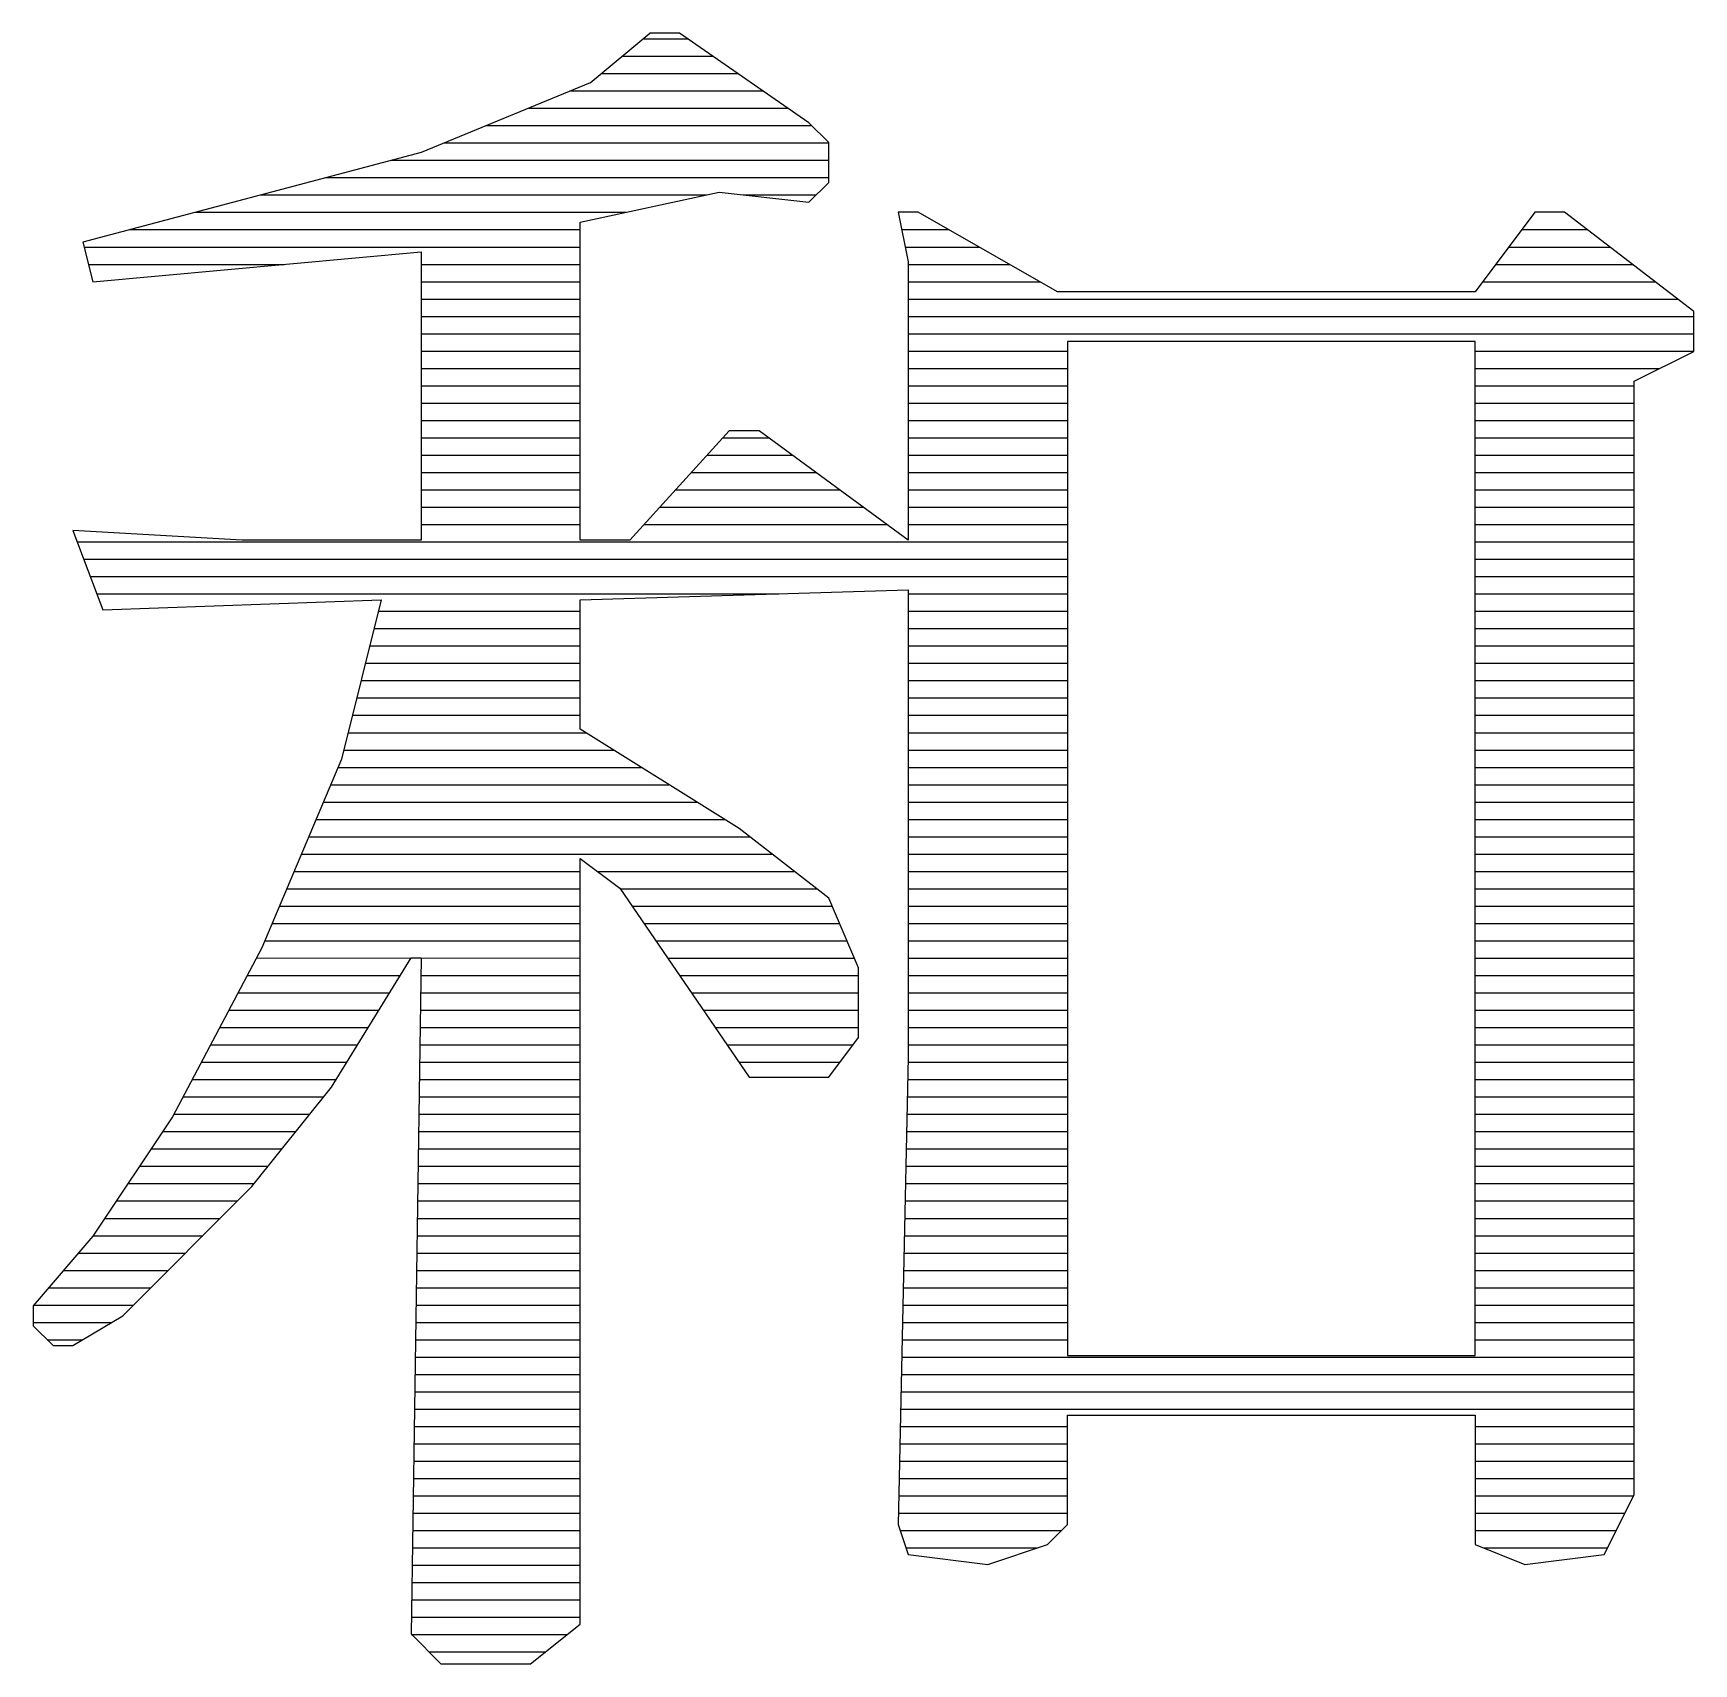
# Model space of a CAD drawing. Header units: millimetres. Extents: x 126000 to 189000, y 0 to 44550.
# Drawn here: x 185684 to 186581, y 6792 to 7673 of the extents above; entities that cross this region are included whole.
import ezdxf

# ---------------------------------------------------------------- set-up
doc = ezdxf.new("R2010")
doc.units = ezdxf.units.MM
doc.header["$LTSCALE"] = 100
doc.layers.add('TEXT', color=3, linetype='Continuous')
doc.layers.add('새로운 블럭$0$FOR', color=4, linetype='Continuous')

# ---------------------------------------------------------------- blocks, each defined once
blk = doc.blocks.new('A$C0DB842BB')
at = {"layer": '새로운 블럭$0$FOR', "color": 7}
for p, q in [((59984.43, 7646.22), (60016.68, 7673.09)), ((60032.8, 7673.09), (60016.68, 7673.09)), ((60102.66, 7624.72), (60032.8, 7673.09)), ((60013, 7670.03), (60037.22, 7670.03)), ((60001.75, 7660.65), (60050.76, 7660.65)), ((59984.43, 7646.22), (59893.08, 7608.6)), ((59990.5, 7651.28), (60064.3, 7651.28)), ((59973.95, 7641.9), (60077.84, 7641.9)), ((59951.19, 7632.53), (60091.38, 7632.53)), ((59928.42, 7623.16), (60104.22, 7623.16)), ((60113.4, 7613.98), (60102.66, 7624.72)), ((59905.65, 7613.78), (60113.4, 7613.78)), ((60113.4, 7592.48), (60113.4, 7613.98)), ((59893.08, 7608.6), (59710.37, 7560.24)), ((59877.22, 7604.41), (60113.4, 7604.41)), ((59841.81, 7595.03), (60113.4, 7595.03)), ((60102.66, 7581.73), (60113.4, 7592.48)), ((59806.39, 7585.66), (60047.52, 7585.66)), ((59979.06, 7570.99), (60054.29, 7587.11)), ((60054.29, 7587.11), (60102.66, 7581.73)), ((60067.35, 7585.66), (60106.58, 7585.66)), ((59770.98, 7576.28), (60003.77, 7576.28)), ((60151.02, 7576.36), (60156.39, 7549.49)), ((60161.77, 7576.36), (60151.02, 7576.36)), ((60237, 7533.37), (60161.77, 7576.36)), ((60494.94, 7576.36), (60462.7, 7533.37)), ((60511.06, 7576.36), (60494.94, 7576.36)), ((60580.92, 7522.62), (60511.06, 7576.36)), ((59735.56, 7566.91), (59979.06, 7566.91)), ((59979.06, 7399.03), (59979.06, 7570.99)), ((60152.91, 7566.91), (60178.31, 7566.91)), ((60487.85, 7566.91), (60523.35, 7566.91)), ((59710.37, 7560.24), (59715.75, 7538.74)), ((59711.05, 7557.53), (59979.06, 7557.53)), ((60154.78, 7557.53), (60194.71, 7557.53)), ((60480.82, 7557.53), (60535.53, 7557.53)), ((59713.39, 7548.16), (59819.3, 7548.16)), ((59715.75, 7538.74), (59893.08, 7554.87)), ((59893.08, 7554.87), (59893.08, 7399.03)), ((59893.08, 7548.16), (59979.06, 7548.16)), ((60156.39, 7549.49), (60156.39, 7399.03)), ((60156.39, 7548.16), (60211.12, 7548.16)), ((60473.79, 7548.16), (60547.72, 7548.16)), ((59893.08, 7538.78), (59979.06, 7538.78)), ((60156.39, 7538.78), (60227.53, 7538.78)), ((60466.76, 7538.78), (60559.91, 7538.78)), ((59893.08, 7529.41), (59979.06, 7529.41)), ((60156.39, 7529.41), (60572.1, 7529.41)), ((60462.7, 7533.37), (60237, 7533.37)), ((60580.92, 7501.13), (60580.92, 7522.62)), ((59893.08, 7520.03), (59979.06, 7520.03)), ((60156.39, 7520.03), (60580.92, 7520.03)), ((59893.08, 7510.66), (59979.06, 7510.66)), ((60156.39, 7510.66), (60580.92, 7510.66)), ((60462.7, 7506.5), (60242.37, 7506.5)), ((60242.37, 7506.5), (60242.37, 7232.44)), ((60462.7, 7232.44), (60462.7, 7506.5)), ((59893.08, 7501.29), (59979.06, 7501.29)), ((60156.39, 7501.29), (60242.37, 7501.29)), ((60462.7, 7501.29), (60580.92, 7501.29)), ((60548.68, 7485.01), (60580.92, 7501.13)), ((59893.08, 7491.91), (59979.06, 7491.91)), ((60156.39, 7491.91), (60242.37, 7491.91)), ((60462.7, 7491.91), (60562.48, 7491.91)), ((60548.68, 7447.39), (60548.68, 7485.01)), ((59893.08, 7482.54), (59979.06, 7482.54)), ((60156.39, 7482.54), (60242.37, 7482.54)), ((60462.7, 7482.54), (60548.68, 7482.54)), ((59893.08, 7473.16), (59979.06, 7473.16)), ((60156.39, 7473.16), (60242.37, 7473.16)), ((60462.7, 7473.16), (60548.68, 7473.16)), ((59893.08, 7463.79), (59979.06, 7463.79)), ((60059.67, 7458.14), (60005.93, 7399.03)), ((60075.79, 7458.14), (60059.67, 7458.14)), ((60156.39, 7399.03), (60075.79, 7458.14)), ((60156.39, 7463.79), (60242.37, 7463.79)), ((60462.7, 7463.79), (60548.68, 7463.79)), ((59893.08, 7454.41), (59979.06, 7454.41)), ((60056.28, 7454.41), (60080.87, 7454.41)), ((60156.39, 7454.41), (60242.37, 7454.41)), ((60462.7, 7454.41), (60548.68, 7454.41)), ((59893.08, 7445.04), (59979.06, 7445.04)), ((60047.76, 7445.04), (60093.65, 7445.04)), ((60156.39, 7445.04), (60242.37, 7445.04)), ((60462.7, 7445.04), (60548.68, 7445.04)), ((60548.68, 7162.58), (60548.68, 7447.39)), ((59893.08, 7435.66), (59979.06, 7435.66)), ((60039.23, 7435.66), (60106.43, 7435.66)), ((60156.39, 7435.66), (60242.37, 7435.66)), ((60462.7, 7435.66), (60548.68, 7435.66)), ((59893.08, 7426.29), (59979.06, 7426.29)), ((60030.71, 7426.29), (60119.22, 7426.29)), ((60156.39, 7426.29), (60242.37, 7426.29)), ((60462.7, 7426.29), (60548.68, 7426.29)), ((59893.08, 7416.91), (59979.06, 7416.91)), ((60022.19, 7416.91), (60132, 7416.91)), ((60156.39, 7416.91), (60242.37, 7416.91)), ((60462.7, 7416.91), (60548.68, 7416.91)), ((59705, 7404.4), (59721.12, 7361.41)), ((59796.35, 7399.03), (59705, 7404.4)), ((59893.08, 7407.54), (59979.06, 7407.54)), ((60013.67, 7407.54), (60144.79, 7407.54)), ((60156.39, 7407.54), (60242.37, 7407.54)), ((60462.7, 7407.54), (60548.68, 7407.54)), ((59707.34, 7398.16), (60242.37, 7398.16)), ((59893.08, 7399.03), (59796.35, 7399.03)), ((60005.93, 7399.03), (59979.06, 7399.03)), ((60462.7, 7398.16), (60548.68, 7398.16)), ((59710.85, 7388.79), (60242.37, 7388.79)), ((60462.7, 7388.79), (60548.68, 7388.79)), ((59714.37, 7379.42), (60242.37, 7379.42)), ((60462.7, 7379.42), (60548.68, 7379.42)), ((59717.88, 7370.04), (60086.49, 7370.04)), ((59979.06, 7366.78), (60156.39, 7372.16)), ((60156.39, 7372.16), (60156.39, 7119.59)), ((60156.39, 7370.04), (60242.37, 7370.04)), ((60462.7, 7370.04), (60548.68, 7370.04)), ((59721.12, 7361.41), (59871.58, 7366.78)), ((59871.58, 7366.78), (59850.09, 7280.81)), ((59870.05, 7360.67), (59979.06, 7360.67)), ((59979.06, 7361.41), (59979.06, 7366.78)), ((59979.06, 7296.93), (59979.06, 7361.41)), ((60156.39, 7360.67), (60242.37, 7360.67)), ((60462.7, 7360.67), (60548.68, 7360.67)), ((59867.71, 7351.29), (59979.06, 7351.29)), ((60156.39, 7351.29), (60242.37, 7351.29)), ((60462.7, 7351.29), (60548.68, 7351.29)), ((59865.37, 7341.92), (59979.06, 7341.92)), ((60156.39, 7341.92), (60242.37, 7341.92)), ((60462.7, 7341.92), (60548.68, 7341.92)), ((59863.02, 7332.54), (59979.06, 7332.54)), ((60156.39, 7332.54), (60242.37, 7332.54)), ((60462.7, 7332.54), (60548.68, 7332.54)), ((59860.68, 7323.17), (59979.06, 7323.17)), ((60156.39, 7323.17), (60242.37, 7323.17)), ((60462.7, 7323.17), (60548.68, 7323.17)), ((59858.34, 7313.79), (59979.06, 7313.79)), ((60156.39, 7313.79), (60242.37, 7313.79)), ((60462.7, 7313.79), (60548.68, 7313.79)), ((59855.99, 7304.42), (59979.06, 7304.42)), ((60065.04, 7243.19), (59979.06, 7296.93)), ((60156.39, 7304.42), (60242.37, 7304.42)), ((60462.7, 7304.42), (60548.68, 7304.42)), ((59853.65, 7295.04), (59982.07, 7295.04)), ((60156.39, 7295.04), (60242.37, 7295.04)), ((60462.7, 7295.04), (60548.68, 7295.04)), ((59850.09, 7280.81), (59807.1, 7178.7)), ((59851.31, 7285.67), (59997.07, 7285.67)), ((60156.39, 7285.67), (60242.37, 7285.67)), ((60462.7, 7285.67), (60548.68, 7285.67)), ((59848.19, 7276.29), (60012.07, 7276.29)), ((60156.39, 7276.29), (60242.37, 7276.29)), ((60462.7, 7276.29), (60548.68, 7276.29)), ((59844.24, 7266.92), (60027.07, 7266.92)), ((60156.39, 7266.92), (60242.37, 7266.92)), ((60462.7, 7266.92), (60548.68, 7266.92)), ((59840.3, 7257.55), (60042.07, 7257.55)), ((60156.39, 7257.55), (60242.37, 7257.55)), ((60462.7, 7257.55), (60548.68, 7257.55)), ((59836.35, 7248.17), (60057.07, 7248.17)), ((60113.4, 7205.57), (60065.04, 7243.19)), ((60156.39, 7248.17), (60242.37, 7248.17)), ((60462.7, 7248.17), (60548.68, 7248.17)), ((59832.4, 7238.8), (60070.69, 7238.8)), ((60156.39, 7238.8), (60242.37, 7238.8)), ((60462.7, 7238.8), (60548.68, 7238.8)), ((59828.45, 7229.42), (60082.74, 7229.42)), ((59979.06, 7227.07), (60000.55, 7210.95)), ((59979.06, 7017.49), (59979.06, 7227.07)), ((60156.39, 7229.42), (60242.37, 7229.42)), ((60242.37, 7232.44), (60242.37, 6958.38)), ((60462.7, 6958.38), (60462.7, 7232.44)), ((60462.7, 7229.42), (60548.68, 7229.42)), ((59824.51, 7220.05), (59979.06, 7220.05)), ((59988.42, 7220.05), (60094.79, 7220.05)), ((60156.39, 7220.05), (60242.37, 7220.05)), ((60462.7, 7220.05), (60548.68, 7220.05)), ((59820.56, 7210.67), (59979.06, 7210.67)), ((60000.55, 7210.95), (60070.41, 7108.85)), ((60000.74, 7210.67), (60106.85, 7210.67)), ((60156.39, 7210.67), (60242.37, 7210.67)), ((60462.7, 7210.67), (60548.68, 7210.67)), ((59816.61, 7201.3), (59979.06, 7201.3)), ((60007.16, 7201.3), (60115.23, 7201.3)), ((60129.52, 7167.96), (60113.4, 7205.57)), ((60156.39, 7201.3), (60242.37, 7201.3)), ((60462.7, 7201.3), (60548.68, 7201.3)), ((59812.67, 7191.92), (59979.06, 7191.92)), ((60013.57, 7191.92), (60119.25, 7191.92)), ((60156.39, 7191.92), (60242.37, 7191.92)), ((60462.7, 7191.92), (60548.68, 7191.92)), ((59808.72, 7182.55), (59979.06, 7182.55)), ((60019.98, 7182.55), (60123.27, 7182.55)), ((60156.39, 7182.55), (60242.37, 7182.55)), ((60462.7, 7182.55), (60548.68, 7182.55)), ((59807.1, 7178.7), (59758.74, 7087.35)), ((59804.17, 7173.17), (59887.71, 7173.33)), ((59844.72, 7103.47), (59887.71, 7173.33)), ((59893.08, 7173.33), (59887.71, 6807.92)), ((59887.71, 7173.33), (59893.08, 7173.33)), ((59893.08, 7173.33), (59979.06, 7173.17)), ((60026.4, 7173.17), (60127.29, 7173.17)), ((60156.39, 7173.17), (60242.37, 7173.17)), ((60462.7, 7173.17), (60548.68, 7173.17)), ((59799.21, 7163.8), (59881.84, 7163.8)), ((59892.94, 7163.8), (59979.06, 7163.8)), ((60032.81, 7163.8), (60129.52, 7163.8)), ((60129.52, 7130.34), (60129.52, 7167.96)), ((60156.39, 7163.8), (60242.37, 7163.8)), ((60462.7, 7163.8), (60548.68, 7163.8)), ((60548.68, 6883.15), (60548.68, 7162.58)), ((59794.25, 7154.42), (59876.07, 7154.42)), ((59892.8, 7154.42), (59979.06, 7154.42)), ((60039.23, 7154.42), (60129.52, 7154.42)), ((60156.39, 7154.42), (60242.37, 7154.42)), ((60462.7, 7154.42), (60548.68, 7154.42)), ((59789.28, 7145.05), (59870.3, 7145.05)), ((59892.66, 7145.05), (59979.06, 7145.05)), ((60045.64, 7145.05), (60129.52, 7145.05)), ((60156.39, 7145.05), (60242.37, 7145.05)), ((60462.7, 7145.05), (60548.68, 7145.05)), ((59784.32, 7135.68), (59864.53, 7135.68)), ((59892.53, 7135.68), (59979.06, 7135.68)), ((60052.06, 7135.68), (60129.52, 7135.68)), ((60156.39, 7135.68), (60242.37, 7135.68)), ((60462.7, 7135.68), (60548.68, 7135.68)), ((59779.36, 7126.3), (59858.76, 7126.3)), ((59892.39, 7126.3), (59979.06, 7126.3)), ((60058.47, 7126.3), (60126.49, 7126.3)), ((60113.4, 7108.85), (60129.52, 7130.34)), ((60156.39, 7126.3), (60242.37, 7126.3)), ((60462.7, 7126.3), (60548.68, 7126.3)), ((59774.39, 7116.93), (59853, 7116.93)), ((59892.25, 7116.93), (59979.06, 7116.93)), ((60064.88, 7116.93), (60119.46, 7116.93)), ((60156.39, 7119.59), (60151.02, 6867.03)), ((60156.34, 7116.93), (60242.37, 7116.93)), ((60462.7, 7116.93), (60548.68, 7116.93)), ((59769.43, 7107.55), (59847.23, 7107.55)), ((59892.11, 7107.55), (59979.06, 7107.55)), ((60070.41, 7108.85), (60113.4, 7108.85)), ((60156.14, 7107.55), (60242.37, 7107.55)), ((60462.7, 7107.55), (60548.68, 7107.55)), ((59801.73, 7049.73), (59844.72, 7103.47)), ((59764.47, 7098.18), (59840.48, 7098.18)), ((59891.97, 7098.18), (59979.06, 7098.18)), ((60155.94, 7098.18), (60242.37, 7098.18)), ((60462.7, 7098.18), (60548.68, 7098.18)), ((59758.74, 7087.35), (59715.75, 7022.87)), ((59759.5, 7088.8), (59832.98, 7088.8)), ((59891.84, 7088.8), (59979.06, 7088.8)), ((60155.74, 7088.8), (60242.37, 7088.8)), ((60462.7, 7088.8), (60548.68, 7088.8)), ((59753.45, 7079.43), (59825.48, 7079.43)), ((59891.7, 7079.43), (59979.06, 7079.43)), ((60155.54, 7079.43), (60242.37, 7079.43)), ((60462.7, 7079.43), (60548.68, 7079.43)), ((59747.2, 7070.05), (59817.98, 7070.05)), ((59891.56, 7070.05), (59979.06, 7070.05)), ((60155.34, 7070.05), (60242.37, 7070.05)), ((60462.7, 7070.05), (60548.68, 7070.05)), ((59740.95, 7060.68), (59810.48, 7060.68)), ((59891.42, 7060.68), (59979.06, 7060.68)), ((60155.14, 7060.68), (60242.37, 7060.68)), ((60462.7, 7060.68), (60548.68, 7060.68)), ((59731.87, 6979.88), (59801.73, 7049.73)), ((59734.7, 7051.3), (59802.98, 7051.3)), ((59891.28, 7051.3), (59979.06, 7051.3)), ((60154.94, 7051.3), (60242.37, 7051.3)), ((60462.7, 7051.3), (60548.68, 7051.3)), ((59728.45, 7041.93), (59793.92, 7041.93)), ((59891.15, 7041.93), (59979.06, 7041.93)), ((60154.74, 7041.93), (60242.37, 7041.93)), ((60462.7, 7041.93), (60548.68, 7041.93)), ((59722.21, 7032.55), (59784.55, 7032.55)), ((59891.01, 7032.55), (59979.06, 7032.55)), ((60154.54, 7032.55), (60242.37, 7032.55)), ((60462.7, 7032.55), (60548.68, 7032.55)), ((59715.75, 7022.87), (59683.5, 6985.25)), ((59715.96, 7023.18), (59775.17, 7023.18)), ((59890.87, 7023.18), (59979.06, 7023.18)), ((60154.34, 7023.18), (60242.37, 7023.18)), ((60462.7, 7023.18), (60548.68, 7023.18)), ((59707.98, 7013.81), (59765.8, 7013.81)), ((59890.73, 7013.81), (59979.06, 7013.81)), ((59979.06, 6813.29), (59979.06, 7017.49)), ((60154.14, 7013.81), (60242.37, 7013.81)), ((60462.7, 7013.81), (60548.68, 7013.81)), ((59699.94, 7004.43), (59756.42, 7004.43)), ((59890.6, 7004.43), (59979.06, 7004.43)), ((60153.94, 7004.43), (60242.37, 7004.43)), ((60462.7, 7004.43), (60548.68, 7004.43)), ((59691.91, 6995.06), (59747.05, 6995.06)), ((59890.46, 6995.06), (59979.06, 6995.06)), ((60153.74, 6995.06), (60242.37, 6995.06)), ((60462.7, 6995.06), (60548.68, 6995.06)), ((59683.5, 6985.68), (59737.67, 6985.68)), ((59683.5, 6985.25), (59683.5, 6974.5)), ((59890.32, 6985.68), (59979.06, 6985.68)), ((60153.54, 6985.68), (60242.37, 6985.68)), ((60462.7, 6985.68), (60548.68, 6985.68)), ((59683.5, 6976.31), (59725.92, 6976.31)), ((59683.5, 6974.5), (59694.25, 6963.75)), ((59705, 6963.75), (59731.87, 6979.88)), ((59890.18, 6976.31), (59979.06, 6976.31)), ((60153.34, 6976.31), (60242.37, 6976.31)), ((60462.7, 6976.31), (60548.68, 6976.31)), ((59691.07, 6966.93), (59710.29, 6966.93)), ((59890.04, 6966.93), (59979.06, 6966.93)), ((60153.14, 6966.93), (60242.37, 6966.93)), ((60462.7, 6966.93), (60548.68, 6966.93)), ((59694.25, 6963.75), (59705, 6963.75)), ((59889.91, 6957.56), (59979.06, 6957.56)), ((60152.94, 6957.56), (60548.68, 6957.56)), ((60242.37, 6958.38), (60462.7, 6958.38)), ((59889.77, 6948.18), (59979.06, 6948.18)), ((60152.75, 6948.18), (60548.68, 6948.18)), ((59889.63, 6938.81), (59979.06, 6938.81)), ((60152.55, 6938.81), (60548.68, 6938.81)), ((59889.49, 6929.43), (59979.06, 6929.43)), ((60152.35, 6929.43), (60548.68, 6929.43)), ((59889.35, 6920.06), (59979.06, 6920.06)), ((60152.15, 6920.06), (60242.37, 6920.06)), ((60242.37, 6926.14), (60462.7, 6926.14)), ((60242.37, 6867.03), (60242.37, 6926.14)), ((60462.7, 6926.14), (60462.7, 6856.28)), ((60462.7, 6920.06), (60548.68, 6920.06)), ((59889.22, 6910.68), (59979.06, 6910.68)), ((60151.95, 6910.68), (60242.37, 6910.68)), ((60462.7, 6910.68), (60548.68, 6910.68)), ((59889.08, 6901.31), (59979.06, 6901.31)), ((60151.75, 6901.31), (60242.37, 6901.31)), ((60462.7, 6901.31), (60548.68, 6901.31)), ((59888.94, 6891.94), (59979.06, 6891.94)), ((60151.55, 6891.94), (60242.37, 6891.94)), ((60462.7, 6891.94), (60548.68, 6891.94)), ((59888.8, 6882.56), (59979.06, 6882.56)), ((60151.35, 6882.56), (60242.37, 6882.56)), ((60462.7, 6882.56), (60548.38, 6882.56)), ((60532.55, 6850.91), (60548.68, 6883.15)), ((59888.67, 6873.19), (59979.06, 6873.19)), ((60151.02, 6867.03), (60156.39, 6850.91)), ((60151.15, 6873.19), (60242.37, 6873.19)), ((60231.62, 6856.28), (60242.37, 6867.03)), ((60462.7, 6873.19), (60543.69, 6873.19)), ((59888.53, 6863.81), (59979.06, 6863.81)), ((60152.09, 6863.81), (60239.16, 6863.81)), ((60199.38, 6845.53), (60231.62, 6856.28)), ((60462.7, 6863.81), (60539.01, 6863.81)), ((60462.7, 6856.28), (60489.56, 6845.53)), ((59888.39, 6854.44), (59979.06, 6854.44)), ((60155.22, 6854.44), (60226.09, 6854.44)), ((60156.39, 6850.91), (60199.38, 6845.53)), ((60467.3, 6854.44), (60534.32, 6854.44)), ((60489.56, 6845.53), (60532.55, 6850.91)), ((59888.25, 6845.06), (59979.06, 6845.06)), ((59888.11, 6835.69), (59979.06, 6835.69)), ((59887.98, 6826.31), (59979.06, 6826.31)), ((59887.84, 6816.94), (59979.06, 6816.94)), ((59952.19, 6791.8), (59979.06, 6813.29)), ((59887.7, 6807.56), (59971.9, 6807.56)), ((59887.71, 6807.92), (59903.83, 6791.8)), ((59897.43, 6798.19), (59960.18, 6798.19)), ((59903.83, 6791.8), (59952.19, 6791.8))]:
    blk.add_line(p, q, dxfattribs=at)

msp = doc.modelspace()

# ---------------------------------------------------------------- block references
at = {"layer": 'TEXT'}
msp.add_blockref('A$C0DB842BB', (126000, 0), dxfattribs=at)

doc.saveas('drawing.dxf')
